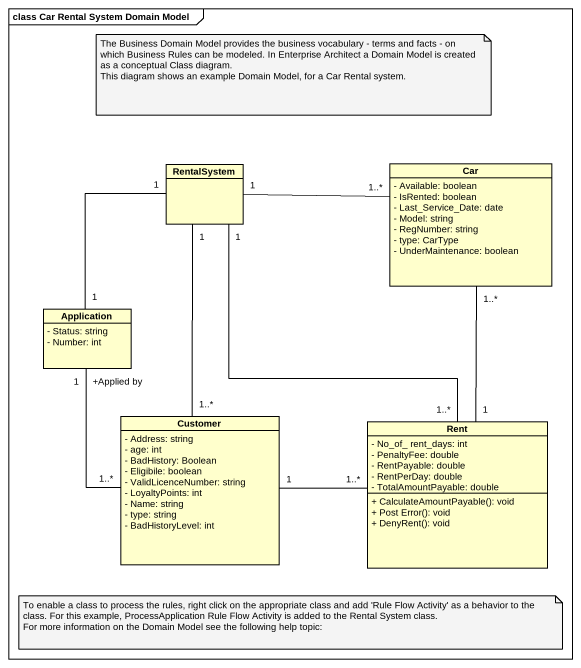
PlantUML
@startuml
mainframe class Car Rental System Domain Model
hide circle
hide empty members
skinparam classAttributeIconSize 0
class RentalSystem
class Car {
  - Available: boolean
  - IsRented: boolean
  - Last_Service_Date: date
  - Model: string
  - RegNumber: string
  - type: CarType
  - UnderMaintenance: boolean
}
class Application {
  - Status: string
  - Number: int
}
class Customer {
  - Address: string
  - age: int
  - BadHistory: Boolean
  - Eligibile: boolean
  - ValidLicenceNumber: string
  - LoyaltyPoints: int
  - Name: string
  - type: string
  - BadHistoryLevel: int
}
class Rent {
  - No_of_ rent_days: int
  - PenaltyFee: double
  - RentPayable: double
  - RentPerDay: double
  - TotalAmountPayable: double
  + CalculateAmountPayable(): void
  + Post Error(): void
  + DenyRent(): void
}
RentalSystem "1" -right- "1..*" Car
RentalSystem "1" -- "1..*" Customer
RentalSystem "1" -- "1..*" Rent
Car "1..*" -- "1" Rent
Application "1" -up- "1" RentalSystem
Application "+Applied by\n1" -- "1..*" Customer
Rent "1..*" -left- "1" Customer
note as N1
  The Business Domain Model provides the business vocabulary - terms and facts - on which Business Rules can be modeled. In Enterprise Architect a Domain Model is created as a conceptual Class diagram.
  This diagram shows an example Domain Model, for a Car Rental system.
end note
note as N2
  To enable a class to process the rules, right click on the appropriate class and add 'Rule Flow Activity' as a behavior to the class. For this example, ProcessApplication Rule Flow Activity is added to the Rental System class.
  For more information on the Domain Model see the following help topic:
end note
@enduml
